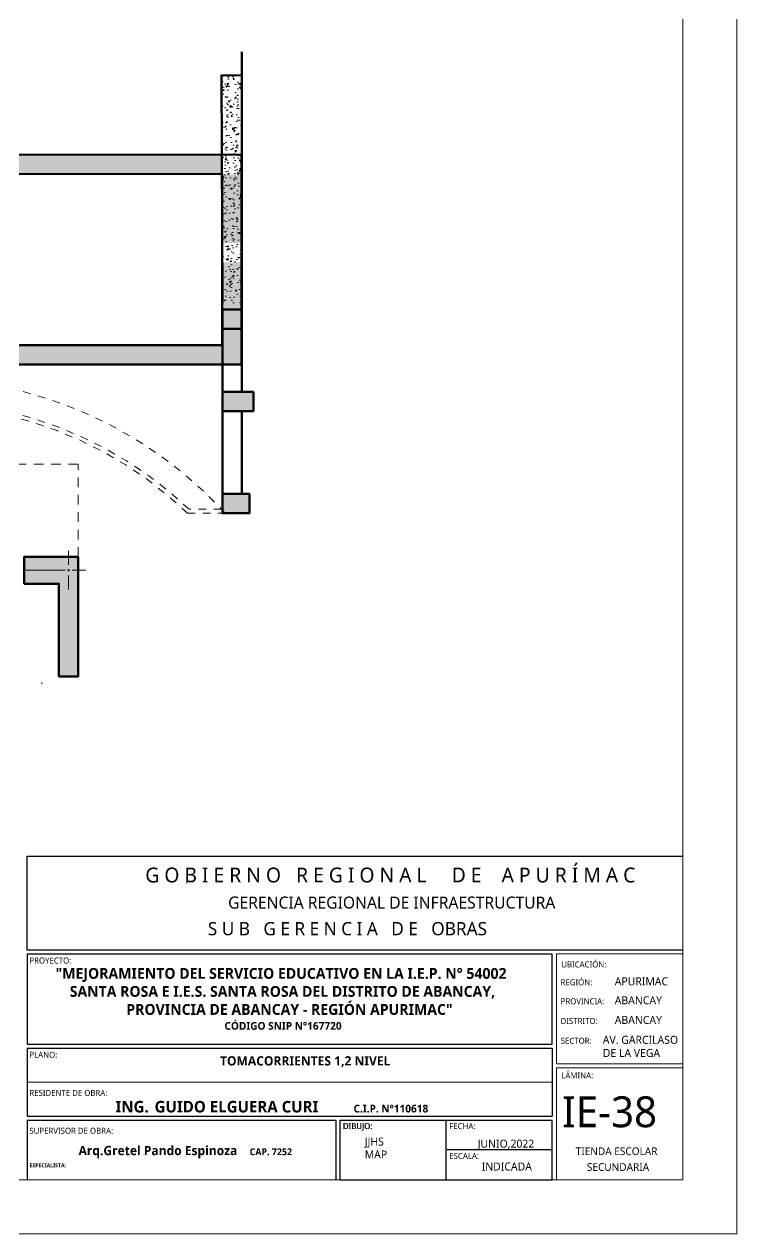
# Model space of a CAD drawing. Header units: millimetres. Extents: x 3632 to 7375, y 1973 to 4120.
# Drawn here: x 3664.62 to 3673.86, y 1974.8 to 1990.47 of the extents above; entities that cross this region are included whole.
import ezdxf

# ---------------------------------------------------------------- set-up
doc = ezdxf.new("R2010")
doc.units = ezdxf.units.MM
doc.linetypes.add('DASHED2', pattern=[0.375, 0.25, -0.125])
doc.linetypes.add('HIDDEN2', pattern=[0.1875, 0.125, -0.0625])
for name, color, linetype, lineweight in [('ARQ', 252, 'Continuous', 0), ('COLUMNAS 50', 7, 'Continuous', 50), ('GRAFO 0 BLANCO', 7, 'Continuous', 0), ('Interior - Mobiliario _Pen_No__16', 124, 'Continuous', 20), ('LINEAS_IND.', 252, 'Continuous', 5), ('Membrete', 250, 'Continuous', 15), ('Muros el', 7, 'Continuous', 50), ('Pisos El', 9, 'Continuous', 0), ('Proyeccciones', 1, 'DASHED2', 13), ('proyecciones', 1, 'DASHED2', 5), ('Structural - Bearing_Pen_No__20', 1, 'Continuous', 0)]:
    doc.layers.add(name, color=color, linetype=linetype, lineweight=lineweight)
doc.layers.add('Mobiliario', color=7, linetype='Continuous', lineweight=0, true_color=0x7f7f7f)
doc.styles.add('Generales', font='trebuc.ttf', dxfattribs={"height": 0.22})

# ---------------------------------------------------------------- blocks, each defined once
blk = doc.blocks.new('Columna tipo 3')
at = {"true_color": 0x939598}
h = blk.add_hatch(color=252, dxfattribs=at)
h.dxf.hatch_style = 1
h.paths.add_polyline_path([(-235.085, 45.074), (-235.785, 45.074), (-235.785, 43.524), (-235.535, 43.524), (-235.535, 44.724), (-235.085, 44.724)])
h.paths.add_polyline_path([(-235.668, 44.899, -1), (-235.651, 44.899, -1)], flags=16)
at = {"layer": 'COLUMNAS 50', "linetype": 'Continuous'}
blk.add_lwpolyline([(-235.785, 45.074), (-235.785, 43.524), (-235.535, 43.524), (-235.535, 44.724), (-235.085, 44.724), (-235.085, 45.074)], close=True, dxfattribs=at)
at = {"layer": 'Structural - Bearing_Pen_No__20', "linetype": 'Continuous'}
for p, q in [((-235.66, 44.969), (-235.66, 45.149)), ((-235.705, 44.899), (-235.885, 44.899)), ((-235.66, 44.829), (-235.66, 44.649)), ((-235.085, 44.899), (-235.615, 44.899))]:
    blk.add_line(p, q, dxfattribs=at)
blk.add_circle((-235.66, 44.899), 0.00871, dxfattribs=at)
blk.add_point((-235.66, 44.899), dxfattribs=at)

msp = doc.modelspace()

# ---------------------------------------------------------------- hatches: boundary and pattern name
at = {"layer": 'GRAFO 0 BLANCO'}
h = msp.add_hatch(dxfattribs=at)
h.set_pattern_fill('AR-CONC', color=251, scale=0.03)
h.set_pattern_definition([(50, (3389.95721, 2024.94807), (0.21517805, -0.01882564), [0.0225, -0.2475]), (355, (3389.9572, 2024.94807), (-0.0416254, 0.22565764), [0.018, -0.198]), (100.451444, (3389.97514, 2024.9465), (0.17355265, 0.206832), [0.01912206, -0.21034263]), (46.1842, (3389.9572, 2025.00807), (0.3201724, -0.04965578), [0.03375, -0.37125]), (96.63564, (3389.9839, 2025.00393), (0.2803986, 0.29223558), [0.0286831, -0.31551413]), (351.18416, (3389.9572, 2025.00807), (0.2803986, 0.29223558), [0.027, -0.297]), (21, (3389.98721, 2024.99307), (0.17907212, -0.12078567), [0.0225, -0.2475]), (326, (3389.9872, 2024.99307), (0.0729946, 0.21754501), [0.018, -0.198]), (71.451445, (3390.00213, 2024.983), (0.25206671, 0.09675935), [0.01912206, -0.21034263]), (37.5, (3389.95721, 2024.94807), (0.003647957, 0.099868156), [0, -0.1956, 0, -0.201, 0, -0.19875]), (7.5, (3389.95721, 2024.94807), (0.07892086, 0.118323514), [0, -0.1146, 0, -0.1911, 0, -0.07575]), (327.5, (3389.89031, 2024.94807), (0.16014673, -0.006766462), [0, -0.075, 0, -0.234, 0, -0.3105]), (317.5, (3389.86031, 2024.94807), (0.17495585, 0.030031495), [0, -0.0975, 0, -0.1554, 0, -0.2205])])
h.paths.add_polyline_path([(3667.191, 1988.776), (3660.694, 1988.785), (3660.694, 1988.636), (3660.544, 1988.636), (3660.543, 1987.636), (3660.793, 1987.636), (3660.793, 1988.535), (3667.191, 1988.526)])
h.paths.add_polyline_path([(3660.792, 1987.386), (3660.542, 1987.386), (3660.541, 1986.312), (3660.791, 1986.312)])
h.paths.add_polyline_path([(3661.894, 1986.312), (3660.894, 1986.312), (3660.894, 1986.062), (3661.894, 1986.062)])
h.paths.add_polyline_path([(3663.869, 1986.312), (3662.144, 1986.312), (3662.144, 1986.062), (3663.869, 1986.062)])
h.paths.add_polyline_path([(3667.441, 1987.386), (3667.191, 1987.386), (3667.191, 1986.312), (3664.119, 1986.312), (3664.119, 1986.136), (3667.441, 1986.136)])
h.paths.add_polyline_path([(3667.441, 1988.525), (3667.191, 1988.525), (3667.191, 1987.636), (3667.441, 1987.636)])
h.paths.add_polyline_path([(3667.441, 1986.136), (3664.119, 1986.136), (3664.119, 1986.062), (3667.441, 1986.062)])
at = {"layer": 'GRAFO 0 BLANCO', "true_color": 0x939598}
h = msp.add_hatch(color=252, dxfattribs=at)
h.dxf.hatch_style = 1
h.paths.add_polyline_path([(3667.446, 1986.773), (3667.196, 1986.773), (3667.196, 1986.523), (3667.446, 1986.522)])
h = msp.add_hatch(color=252, dxfattribs=at)
h.dxf.hatch_style = 1
h.paths.add_polyline_path([(3667.596, 1985.707), (3667.196, 1985.707), (3667.196, 1985.457), (3667.596, 1985.457)])
h = msp.add_hatch(color=252, dxfattribs=at)
h.dxf.hatch_style = 1
h.paths.add_polyline_path([(3667.546, 1984.384), (3667.196, 1984.384), (3667.196, 1984.134), (3667.546, 1984.134)])
at = {"layer": 'Pisos El'}
h = msp.add_hatch(dxfattribs=at)
h.set_pattern_fill('AR-CONC', color=256, scale=0.001, angle=180)
h.set_pattern_definition([(230, (3578.99568, 1892.8726), (-0.18218467, 0.01593909), [0.01905, -0.20955]), (175, (3578.99568, 1892.8726), (0.03524342, -0.19105685), [0.01524, -0.16764058]), (280.45144, (3578.9805, 1892.87393), (-0.14694125, -0.17511775), [0.01619, -0.17809024]), (226.1842, (3578.99568, 1892.8218), (-0.27107904, 0.04204233), [0.028575, -0.314325]), (276.63556, (3578.9731, 1892.8253), (-0.23740413, -0.2474261), [0.024285, -0.2671356]), (171.18415, (3578.99568, 1892.8218), (-0.23740413, -0.2474261), [0.02285997, -0.25145973]), (201, (3578.97028, 1892.8345), (-0.15161439, 0.1022652), [0.01905, -0.20955]), (146, (3578.97028, 1892.8345), (-0.06180203, -0.18418797), [0.01524, -0.16764]), (251.45144, (3578.95765, 1892.84303), (-0.21341642, -0.08192277), [0.01619, -0.17808994]), (217.5, (3578.995684, 1892.872605), (-0.003088603, -0.08455504), [0, -0.165608, 0, -0.17018, 0, -0.168275]), (187.5, (3578.99568, 1892.872605), (-0.06681966, -0.100180575), [0, -0.097028, 0, -0.161798, 0, -0.064135]), (147.5, (3579.052326, 1892.872605), (-0.135590595, 0.005728744), [0, -0.0635, 0, -0.19812, 0, -0.26289]), (137.5, (3579.07773, 1892.8726), (-0.14812918, -0.02542649), [0, -0.08255, 0, -0.131572, 0, -0.18669])])
h.paths.add_polyline_path([(3667.446, 1989.805), (3667.184, 1989.81), (3667.196, 1986.857), (3667.446, 1986.857)])

# ---------------------------------------------------------------- linework, layer by layer
at = {"lineweight": 5}
msp.add_lwpolyline([(3631.814, 2004.497), (3673.864, 2004.497), (3673.864, 1974.797), (3631.814, 1974.797), (3631.814, 2004.497)], dxfattribs=at)
msp.add_lwpolyline([(3632.514, 2003.797), (3673.164, 2003.797), (3673.164, 1975.497), (3632.514, 1975.497)], close=True, dxfattribs=at)
at = {"layer": 'COLUMNAS 50', "linetype": 'Continuous'}
for points in [[(3667.446, 1986.773), (3667.196, 1986.773), (3667.196, 1986.523), (3667.446, 1986.522)], [(3667.596, 1985.707), (3667.196, 1985.707), (3667.196, 1985.457), (3667.596, 1985.457)], [(3667.546, 1984.384), (3667.196, 1984.384), (3667.196, 1984.134), (3667.546, 1984.134)]]:
    msp.add_lwpolyline(points, close=True, dxfattribs=at)
at = {"layer": 'Interior - Mobiliario _Pen_No__16', "linetype": 'Continuous'}
msp.add_point((3667.196, 1985.464), dxfattribs=at)
at = {"layer": 'LINEAS_IND.', "color": 7, "ltscale": 0.5}
msp.add_line((3666.724, 1979.344, 0.51), (3666.734, 1979.339, 0.51), dxfattribs=at)
at = {"layer": 'Membrete', "color": 7, "lineweight": 30, "ltscale": 0.5}
for p, q in [((3664.663, 1978.47), (3664.663, 1979.692)), ((3664.663, 1979.692), (3673.164, 1979.692)), ((3673.164, 1978.47), (3664.663, 1978.47)), ((3664.663, 1978.425), (3671.47, 1978.425)), ((3664.663, 1978.425), (3664.663, 1977.256)), ((3664.664, 1977.256), (3671.47, 1977.256)), ((3664.664, 1977.204), (3671.47, 1977.204)), ((3664.664, 1977.204), (3664.664, 1976.32)), ((3671.47, 1977.204), (3671.47, 1976.32)), ((3664.664, 1976.32), (3671.47, 1976.32)), ((3664.664, 1976.27), (3668.665, 1976.27)), ((3664.664, 1976.27), (3664.664, 1975.497)), ((3668.665, 1976.27), (3668.665, 1975.497)), ((3668.717, 1976.27), (3671.47, 1976.27)), ((3668.717, 1976.27), (3668.717, 1975.497)), ((3671.47, 1975.884), (3670.093, 1975.884))]:
    msp.add_line(p, q, dxfattribs=at)
at = {"layer": 'Membrete', "color": 7, "lineweight": 20, "ltscale": 0.5}
msp.add_line((3673.164, 1979.692), (3664.663, 1979.692), dxfattribs=at)
at = {"layer": 'Membrete', "color": 7, "lineweight": 18, "ltscale": 0.5}
msp.add_line((3671.47, 1976.762), (3664.664, 1976.762), dxfattribs=at)
at = {"layer": 'Membrete', "color": 7, "lineweight": 20, "ltscale": 0.5}
msp.add_lwpolyline([(3673.164, 1978.47), (3673.164, 1979.692)], dxfattribs=at)
at = {"layer": 'Membrete', "color": 7, "lineweight": 30, "ltscale": 0.5}
for points in [[(3671.47, 1977.256), (3671.47, 1978.425)], [(3668.717, 1975.497), (3671.47, 1975.497), (3671.47, 1976.27)], [(3670.093, 1976.27), (3670.093, 1975.497)]]:
    msp.add_lwpolyline(points, dxfattribs=at)
at = {"layer": 'Membrete', "color": 7, "lineweight": 18, "ltscale": 0.5}
for points in [[(3673.164, 1978.425), (3671.526, 1978.425), (3671.526, 1976.998), (3673.164, 1976.998)], [(3673.164, 1976.948), (3671.526, 1976.948), (3671.526, 1975.497), (3673.164, 1975.497)]]:
    msp.add_lwpolyline(points, close=True, dxfattribs=at)
msp.add_lwpolyline([(3664.664, 1975.497), (3668.665, 1975.497)], dxfattribs=at)
at = {"layer": 'Mobiliario', "lineweight": 0}
msp.add_line((3664.852, 1981.918, -0.019), (3664.852, 1981.94, -0.018), dxfattribs=at)
at = {"layer": 'Muros el', "ltscale": 0.05}
for p, q in [((3667.446, 1985.707), (3667.446, 1990.111)), ((3667.196, 1986.857), (3667.184, 1989.81)), ((3667.185, 1989.81), (3667.446, 1989.805)), ((3667.446, 1984.384), (3667.446, 1985.457))]:
    msp.add_line(p, q, dxfattribs=at)
msp.add_lwpolyline([(3667.441, 1986.062), (3660.541, 1986.062), (3660.544, 1988.786), (3667.441, 1988.775)], close=True, dxfattribs=at)
for points in [[(3660.793, 1987.636), (3660.793, 1988.535), (3667.191, 1988.526), (3667.191, 1986.312), (3660.791, 1986.312), (3660.792, 1987.386)], [(3667.196, 1986.707), (3667.198, 1984.384)]]:
    msp.add_lwpolyline(points, dxfattribs=at)
at = {"layer": 'Proyeccciones', "linetype": 'DASHED2', "lineweight": 9, "ltscale": 0.4}
for points in [[(3666.742, 1984.134), (3667.248, 1984.134)], [(3667.185, 1984.184), (3666.762, 1984.184)]]:
    msp.add_lwpolyline(points, dxfattribs=at)
for radius, start, end in [(5.379, 42.4602, 108.1756), (5.079, 46.452, 107.4329), (5.029, 46.2249, 107.2018)]:
    msp.add_arc((3663.263, 1980.503), radius, start, end, dxfattribs=at)
at = {"layer": 'proyecciones', "linetype": 'HIDDEN2'}
msp.add_lwpolyline([(3665.325, 1983.57), (3665.325, 1984.77), (3636.525, 1984.77), (3636.525, 1983.57)], dxfattribs=at)

# ---------------------------------------------------------------- block references
at = {"layer": 'COLUMNAS 50', "xscale": -1}
msp.add_blockref('Columna tipo 3', (3429.54, 1938.496), dxfattribs=at)

# ---------------------------------------------------------------- texts
at = {"layer": 'ARQ', "ltscale": 0.5, "insert": (3665.33, 1975.936), "char_height": 0.11921, "width": 4.28418, "attachment_point": 1, "style": 'Generales'}
msp.add_mtext('{\\fTrebuchet MS|b1|i0|c0|p34;\\H1.0054x;Arq.Gretel Pando Espinoza \\H0.73511x;    CAP. 7252}', dxfattribs=at)
at = {"layer": 'Membrete', "color": 7, "lineweight": 5, "style": 'Generales'}
for s, height, p in [('G O B I E R N O   R E G I O N A L     D E    A P U R Í M A C   ', 0.192, (3666.195, 1979.35)), ('GERENCIA REGIONAL DE INFRAESTRUCTURA', 0.15568, (3667.269, 1979.011)), ('S U B   G E R E N C I A   D E   OBRAS', 0.17124, (3667.006, 1978.665))]:
    msp.add_text(s, height=height, dxfattribs=at).set_placement(p)
at = {"layer": 'Membrete', "color": 7, "ltscale": 0.5, "style": 'Generales'}
for s, height, p in [('PROYECTO:', 0.0778, (3664.692, 1978.299)), ('UBICACIÓN:', 0.0778, (3671.588, 1978.248)), ('REGIÓN:', 0.0778, (3671.58, 1978.016)), ('APURIMAC', 0.1038, (3672.282, 1978.016)), ('ABANCAY', 0.1038, (3672.282, 1977.771)), ('PROVINCIA:', 0.0778, (3671.58, 1977.771)), ('DISTRITO:', 0.0778, (3671.58, 1977.516)), ('ABANCAY', 0.1038, (3672.282, 1977.516)), ('SECTOR: ', 0.0778, (3671.581, 1977.259)), ('AV. GARCILASO  ', 0.10378, (3672.127, 1977.259)), ('PLANO:', 0.0778, (3664.692, 1977.078)), ('DE LA VEGA', 0.1038, (3672.127, 1977.088)), ('LÁMINA:', 0.0778, (3671.589, 1976.81)), ('RESIDENTE DE OBRA:', 0.07775, (3664.692, 1976.584)), ('IE-38', 0.4, (3671.6, 1976.178)), ('SUPERVISOR DE OBRA:', 0.07775, (3664.692, 1976.093)), ('DIBUJO:', 0.0777, (3668.755, 1976.154)), ('DIBUJO:', 0.0778, (3668.759, 1976.154)), ('FECHA:', 0.0778, (3670.136, 1976.153)), ('JJHS', 0.1037, (3669.04, 1975.94)), ('JUNIO,2022', 0.1037, (3670.504, 1975.913)), ('MAP', 0.1037, (3669.04, 1975.773)), ('ESCALA:', 0.0778, (3670.136, 1975.767)), ('TIENDA ESCOLAR', 0.1, (3671.775, 1975.817)), ('INDICADA', 0.1038, (3670.557, 1975.617)), ('SECUNDARIA', 0.1, (3671.92, 1975.612))]:
    msp.add_text(s, height=height, dxfattribs=at).set_placement(p)
at = {"layer": 'Membrete', "color": 7, "ltscale": 0.5, "attachment_point": 1, "style": 'Generales'}
for s, insert, char_height, width in [('\\pi0.48;{\\fTrebuchet MS|b1|i0|c0|p34;\\H0.6891x;"MEJORAMIENTO DEL SERVICIO EDUCATIVO EN LA I.E.P. N° 54002 \\P\\pi0.66327;SANTA ROSA E I.E.S. SANTA ROSA DEL DISTRITO DE ABANCAY, \\P\\pi1.397;PROVINCIA DE ABANCAY - REGIÓN APURIMAC"\\H1.4512x;\\P\\pi2.6702;\\H0.49222x;CÓDIGO SNIP N°167720}', (3664.552, 1978.241), 0.203164, 6.85049), ('{\\fTrebuchet MS|b1|i0|c0|p34;TOMACORRIENTES 1,2 NIVEL }', (3667.163, 1977.098), 0.12, 6.61388), ('\\pi-0.42805,l0.59716,t0.59716;{\\fTrebuchet MS|b1|i0|c0|p34;\\H0.88598x;ING.^IGUIDO ELGUERA CURI         \\H0.66667x;C.I.P. N°110618}', (3665.639, 1976.519), 0.169105, 5.26327), ('{\\fTrebuchet MS|b1|i0|c0|p34;ESPECIALISTA:}', (3664.696, 1975.709), 0.04994, 0.87344)]:
    msp.add_mtext(s, dxfattribs=dict(at, insert=insert, char_height=char_height, width=width))

doc.saveas('drawing.dxf')
